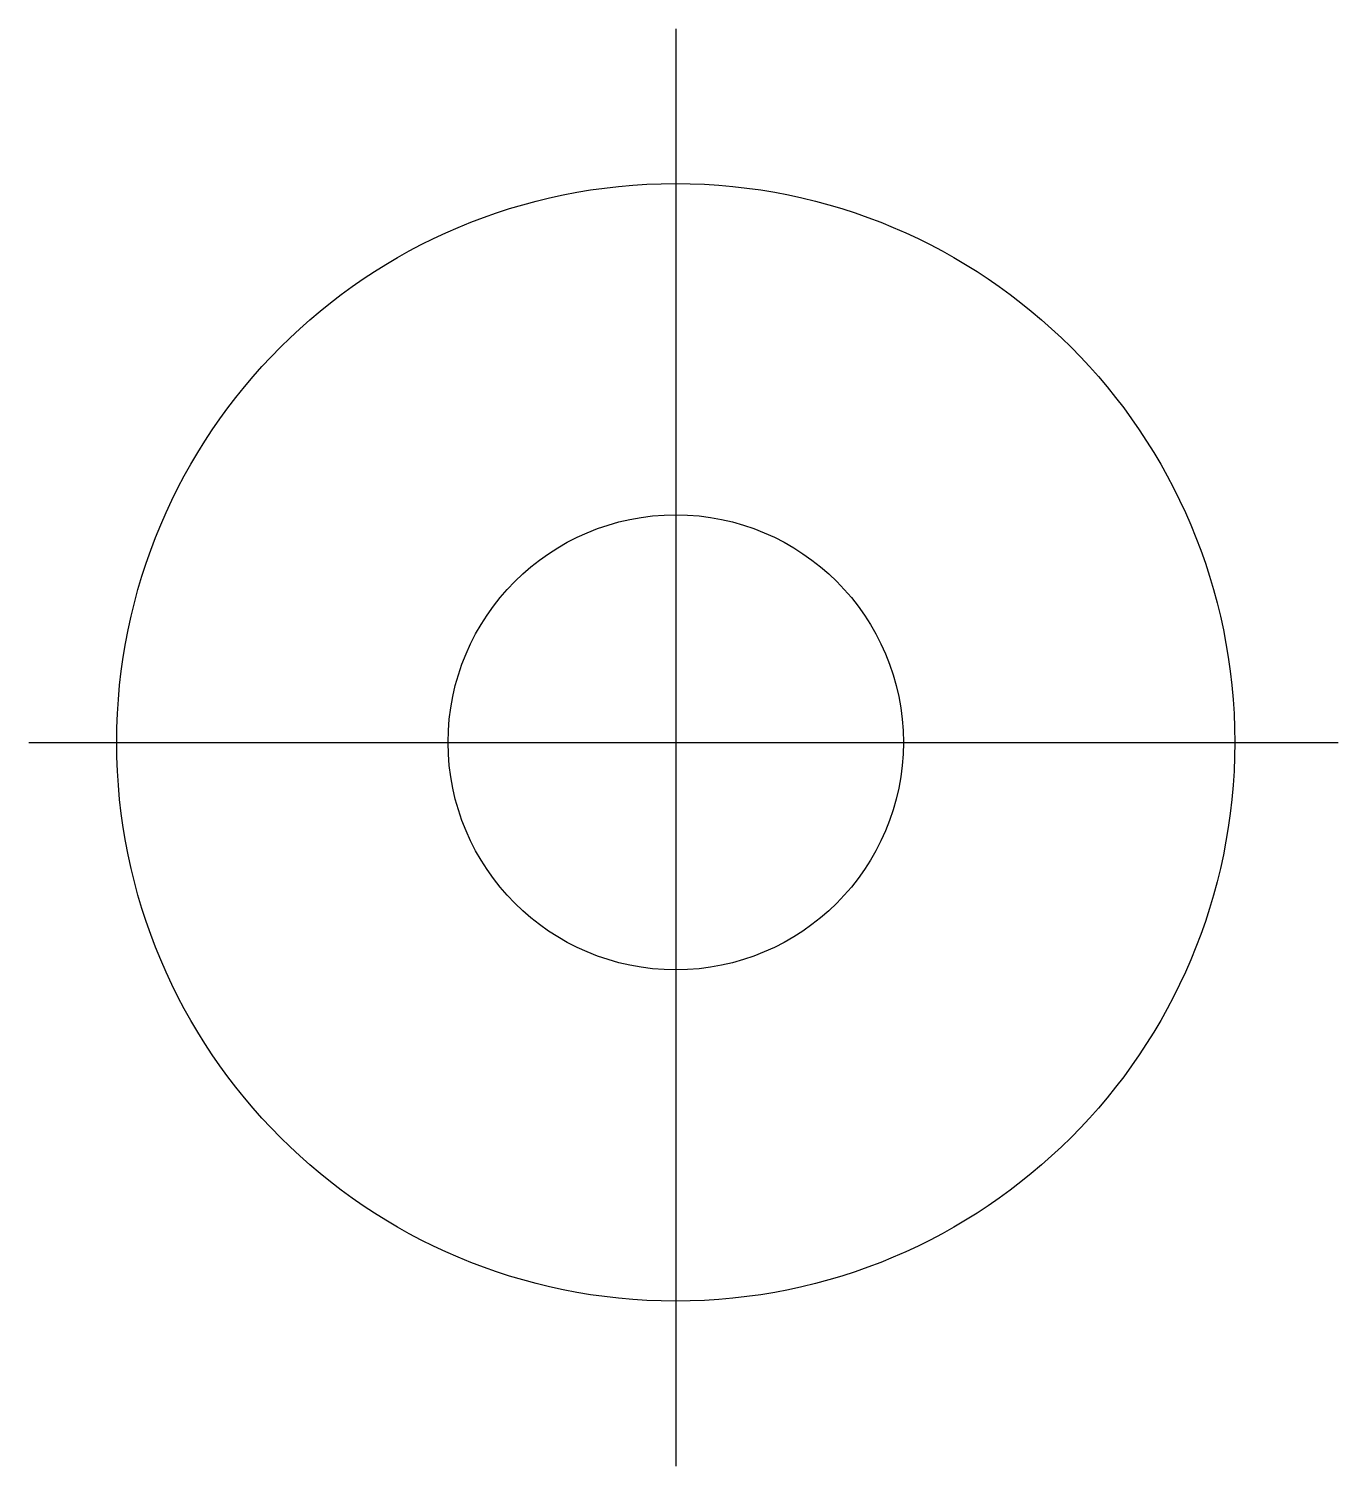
# Model space of a CAD drawing. Header units: metres. Extents: x 55038 to 56310, y 9312 to 10709.
import ezdxf

# ---------------------------------------------------------------- set-up
doc = ezdxf.new("R2010")
doc.units = ezdxf.units.M
doc.layers.add('1', color=7, linetype='Continuous')
doc.layers.add('2', color=7, linetype='Continuous')

msp = doc.modelspace()

# ---------------------------------------------------------------- linework, layer by layer
msp.add_circle((55666.41, 10015.8), 221.11)
at = {"layer": '1'}
msp.add_circle((55666.41, 10015.8), 543.05, dxfattribs=at)
at = {"layer": '2'}
for p, q in [((55666.41, 10709.27), (55666.41, 9312.29)), ((55037.88, 10015.8), (56310.02, 10015.8))]:
    msp.add_line(p, q, dxfattribs=at)

doc.saveas('drawing.dxf')
